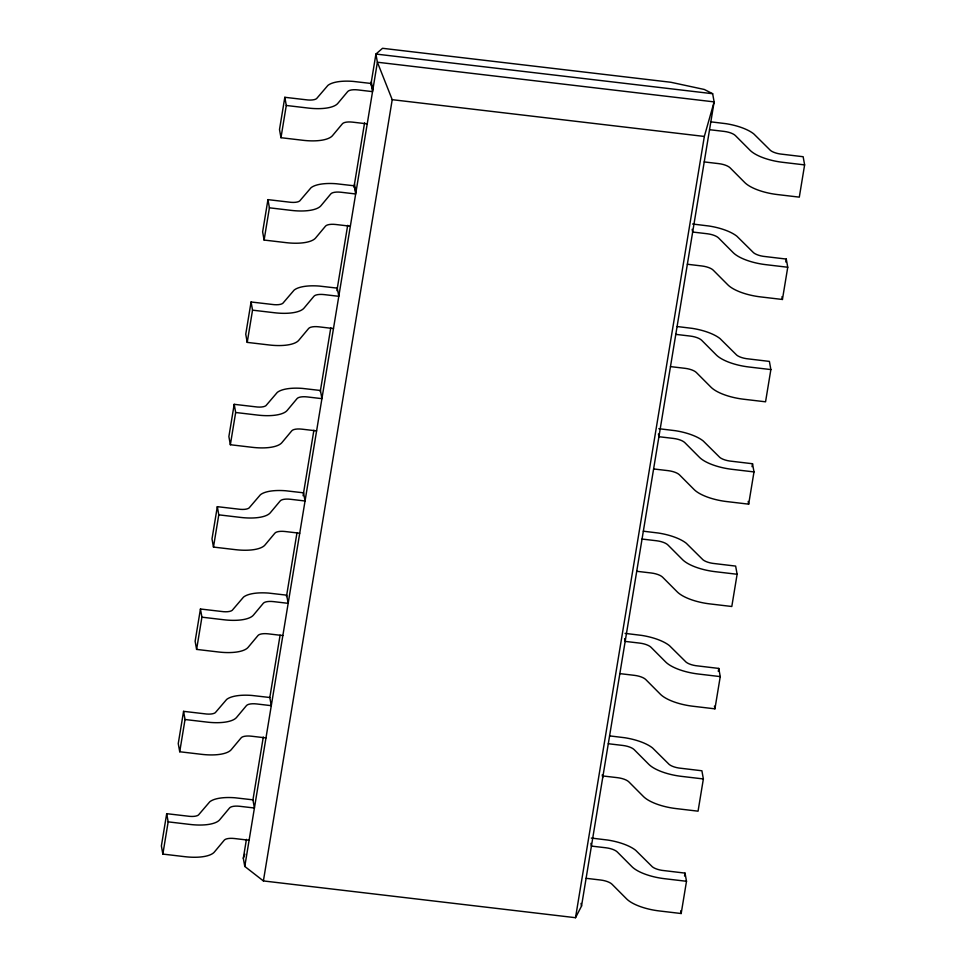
<?xml version="1.0" encoding="UTF-8"?>
<svg xmlns="http://www.w3.org/2000/svg" width="966" height="966" viewBox="0 0 966 966"><rect width="100%" height="100%" fill="white"/><g stroke="black" fill="none" stroke-linecap="round" stroke-linejoin="round"><path stroke-width="1.45" d="M166.695 813.686L168.169 821.861L190.097 824.445A33.448 12.051 9.4 0 0 219.68 819.796L229.582 807.938A11.628 4.19 9.4 0 1 239.882 806.308L254.42 808.011L252.947 799.836L235.028 797.783A33.544 12.099 9.4 0 0 209.767 801.792L198.453 815.014A11.532 4.154 9.4 0 1 189.783 816.367L166.695 813.686L161.382 845.914L162.856 854.089L184.784 856.673A33.448 12.051 9.4 0 0 214.367 852.036L224.269 840.166A11.628 4.19 9.4 0 1 234.569 838.536L249.095 840.251M183.576 711.338L185.037 719.513L206.978 722.097A33.448 12.051 9.4 0 0 236.549 717.46L246.463 705.591A11.628 4.19 9.4 0 1 256.763 703.96L271.289 705.675L269.816 697.5L251.909 695.448A33.544 12.099 9.4 0 0 226.648 699.444L215.321 712.667A11.532 4.154 9.4 0 1 206.664 714.031L183.576 711.338L178.251 743.578L179.724 751.753L201.665 754.337A33.448 12.051 9.4 0 0 231.236 749.688L241.15 737.831A11.628 4.19 9.4 0 1 251.45 736.201L265.976 737.903M200.445 609.003L201.918 617.177L223.846 619.761A33.448 12.051 9.4 0 0 253.43 615.113L263.332 603.255A11.628 4.19 9.4 0 1 273.632 601.625L288.17 603.339L286.697 595.165L268.777 593.1A33.544 12.099 9.4 0 0 243.517 597.109L232.202 610.331A11.532 4.154 9.4 0 1 223.532 611.695L200.445 609.003L195.132 641.231L196.605 649.406L218.533 651.99A33.448 12.051 9.4 0 0 248.117 647.353L258.019 635.483A11.628 4.19 9.4 0 1 268.319 633.853L282.845 635.568M217.326 506.667L218.787 514.842L240.727 517.426A33.448 12.051 9.4 0 0 270.299 512.777L280.212 500.919A11.628 4.19 9.4 0 1 290.512 499.277L305.039 500.992L303.565 492.817L285.658 490.764A33.544 12.099 9.4 0 0 260.397 494.761L249.071 507.983A11.532 4.154 9.4 0 1 240.413 509.348L217.326 506.667L212.001 538.895L213.474 547.07L235.414 549.654A33.448 12.051 9.4 0 0 264.986 545.005L274.899 533.147A11.628 4.19 9.4 0 1 285.199 531.517L299.726 533.232M234.195 404.319L235.668 412.494L257.596 415.078A33.448 12.051 9.4 0 0 287.18 410.441L297.081 398.572A11.628 4.19 9.4 0 1 307.381 396.941L321.92 398.656L320.446 390.481L302.527 388.417A33.544 12.099 9.4 0 0 277.266 392.425L265.952 405.648A11.532 4.154 9.4 0 1 257.282 407.012L234.195 404.319L228.882 436.56L230.355 444.734L252.283 447.318A33.448 12.051 9.4 0 0 281.867 442.67L291.768 430.812A11.628 4.19 9.4 0 1 302.068 429.17L316.594 430.884M251.075 301.984L252.537 310.158L274.477 312.743A33.448 12.051 9.4 0 0 304.048 308.094L313.962 296.236A11.628 4.19 9.4 0 1 324.262 294.606L338.788 296.308L337.315 288.134L319.408 286.081A33.544 12.099 9.4 0 0 294.147 290.09L282.821 303.312A11.532 4.154 9.4 0 1 274.163 304.664L251.075 301.984L245.75 334.212L247.224 342.387L269.164 344.971A33.448 12.051 9.4 0 0 298.736 340.334L308.649 328.464A11.628 4.19 9.4 0 1 318.949 326.834L333.475 328.549M267.944 199.636L269.417 207.811L291.346 210.395A33.448 12.051 9.4 0 0 320.929 205.758L330.831 193.888A11.628 4.19 9.4 0 1 341.131 192.258L355.669 193.973L354.196 185.798L336.277 183.745A33.544 12.099 9.4 0 0 311.016 187.742L299.702 200.964A11.532 4.154 9.4 0 1 291.032 202.329L267.944 199.636L262.631 231.876L264.104 240.051L286.033 242.635A33.448 12.051 9.4 0 0 315.616 237.986L325.518 226.129A11.628 4.19 9.4 0 1 335.818 224.498L350.344 226.201M284.825 97.3L286.286 105.475L308.226 108.059A33.448 12.051 9.4 0 0 337.798 103.41L347.712 91.553A11.628 4.19 9.4 0 1 358.012 89.923L372.538 91.637L371.065 83.462L353.158 81.398A33.544 12.099 9.4 0 0 327.897 85.406L316.57 98.629A11.532 4.154 9.4 0 1 307.913 99.981L284.825 97.3L279.5 129.529L280.973 137.703L302.913 140.287A33.448 12.051 9.4 0 0 332.485 135.651L342.399 123.781A11.628 4.19 9.4 0 1 352.699 122.151L367.225 123.865M162.856 854.089L168.169 821.861M179.724 751.753L185.037 719.513M196.605 649.406L201.918 617.177M213.474 547.07L218.787 514.842M230.355 444.734L235.668 412.494M247.224 342.387L252.537 310.158M264.104 240.051L269.417 207.811M280.973 137.703L286.286 105.475M370.847 84.779L375.919 54.048L382.536 48.3L670.851 82.267L704.323 89.476L712.654 93.714L714.128 101.889L581.52 906.108L575.519 917.7L263.392 880.932L244.784 866.442L243.311 858.267L246.427 839.345M252.947 799.836L263.295 737.034M269.816 697.5L280.104 635.133M286.467 596.529L296.997 532.689M303.082 495.751L313.89 430.232M320.253 391.628L330.783 327.776M336.905 290.657L347.675 225.332M353.979 187.114L364.58 122.839M244.784 866.442L377.392 62.222L375.919 54.048L712.654 93.714M263.392 880.932L392.22 99.679L377.392 62.222L714.128 101.889L704.335 136.447L575.519 917.7M684.544 876.041L685.027 873.107L661.927 870.354A11.532 4.154 9.4 0 1 652.388 866.852L635.713 850.334A33.544 12.099 9.4 0 0 607.88 840.07L591.325 838.065M718.293 671.358L718.776 668.424L695.677 665.671A11.532 4.154 9.4 0 1 686.138 662.169L669.462 645.65A33.544 12.099 9.4 0 0 641.629 635.387L625.074 633.382M752.043 466.675L752.526 463.74L729.427 460.987A11.532 4.154 9.4 0 1 719.887 457.486L703.212 440.967A33.544 12.099 9.4 0 0 675.379 430.703L658.824 428.699M785.793 261.991L786.276 259.069L763.176 256.316A11.532 4.154 9.4 0 1 753.637 252.802L736.961 236.284A33.544 12.099 9.4 0 0 709.129 226.032L692.574 224.015M586.108 878.311L600.635 880.026A11.628 4.19 9.4 0 1 611.985 884.204L626.68 898.972A33.448 12.051 9.4 0 0 659.247 910.938L681.175 913.522L686.5 881.282L685.027 873.107M609.57 735.887L624.76 737.734A33.544 12.099 9.4 0 1 652.581 747.986L669.257 764.504A11.532 4.154 9.4 0 0 678.796 768.018L701.896 770.771L703.369 778.946L698.056 811.174L676.128 808.59A33.448 12.051 9.4 0 1 643.549 796.624L628.854 781.868A11.628 4.19 9.4 0 0 617.503 777.678L602.977 775.976M619.858 673.628L634.384 675.343A11.628 4.19 9.4 0 1 645.735 679.521L660.43 694.288A33.448 12.051 9.4 0 0 692.996 706.255L714.925 708.839L720.25 676.598L718.776 668.424M643.32 531.203L658.51 533.051A33.544 12.099 9.4 0 1 686.331 543.303L703.007 559.833A11.532 4.154 9.4 0 0 712.546 563.335L735.645 566.088L737.118 574.263L731.805 606.491L709.877 603.907A33.448 12.051 9.4 0 1 677.299 591.941L662.604 577.185A11.628 4.19 9.4 0 0 651.265 572.995L636.727 571.292M653.608 468.945L668.134 470.659A11.628 4.19 9.4 0 1 679.484 474.849L694.18 489.605A33.448 12.051 9.4 0 0 726.746 501.571L748.674 504.155L753.999 471.915L752.526 463.74M677.069 326.52L692.26 328.368A33.544 12.099 9.4 0 1 720.081 338.631L736.756 355.15A11.532 4.154 9.4 0 0 746.295 358.652L769.395 361.405L770.868 369.58L765.555 401.808L743.627 399.224A33.448 12.051 9.4 0 1 711.048 387.257L696.353 372.502A11.628 4.19 9.4 0 0 685.015 368.324L670.476 366.609M687.357 264.261L701.884 265.976A11.628 4.19 9.4 0 1 713.234 270.166L727.929 284.922A33.448 12.051 9.4 0 0 760.496 296.888L782.424 299.472L787.749 267.244L786.276 259.069M710.819 121.837L726.009 123.684A33.544 12.099 9.4 0 1 753.83 133.948L770.506 150.467A11.532 4.154 9.4 0 0 780.045 153.968L803.144 156.721L804.618 164.896L799.305 197.136L777.376 194.552A33.448 12.051 9.4 0 1 744.798 182.586L730.103 167.818A11.628 4.19 9.4 0 0 718.764 163.64L704.226 161.926M243.311 858.267L244.845 854.137M709.539 129.698L724.077 131.4A11.628 4.19 9.4 0 1 735.416 135.59L750.123 150.346A33.448 12.051 9.4 0 0 782.689 162.312L804.618 164.896M392.22 99.679L704.335 136.447M787.749 267.244L765.809 264.66A33.448 12.051 9.4 0 1 733.242 252.694L718.547 237.926A11.628 4.19 9.4 0 0 707.197 233.748L692.67 232.033L692.175 229.304M675.789 334.369L690.328 336.083A11.628 4.19 9.4 0 1 701.666 340.274L716.374 355.029A33.448 12.051 9.4 0 0 748.94 366.995L770.868 369.58M753.999 471.915L732.059 469.331A33.448 12.051 9.4 0 1 699.493 457.365L684.797 442.609A11.628 4.19 9.4 0 0 673.447 438.431L658.921 436.717L658.426 433.988M642.04 539.052L656.578 540.767A11.628 4.19 9.4 0 1 667.917 544.957L682.624 559.712A33.448 12.051 9.4 0 0 715.19 571.679L737.118 574.263M720.25 676.598L698.309 674.014A33.448 12.051 9.4 0 1 665.743 662.048L651.048 647.292A11.628 4.19 9.4 0 0 639.697 643.102L625.171 641.4L624.676 638.671M608.29 743.735L622.828 745.45A11.628 4.19 9.4 0 1 634.167 749.628L648.874 764.396A33.448 12.051 9.4 0 0 681.441 776.362L703.369 778.946M686.5 881.282L664.56 878.698A33.448 12.051 9.4 0 1 631.993 866.731L617.298 851.976A11.628 4.19 9.4 0 0 605.948 847.786L591.421 846.083L590.926 843.354M781.941 296.743L782.424 299.472M748.191 501.426L748.674 504.155M714.442 706.11L714.925 708.839M680.692 910.793L681.175 913.522M602.229 774.853L602.712 777.582M581.037 903.391L581.52 906.108M371.33 81.844L372.804 90.019M354.462 184.18L355.935 192.355"/></g></svg>
